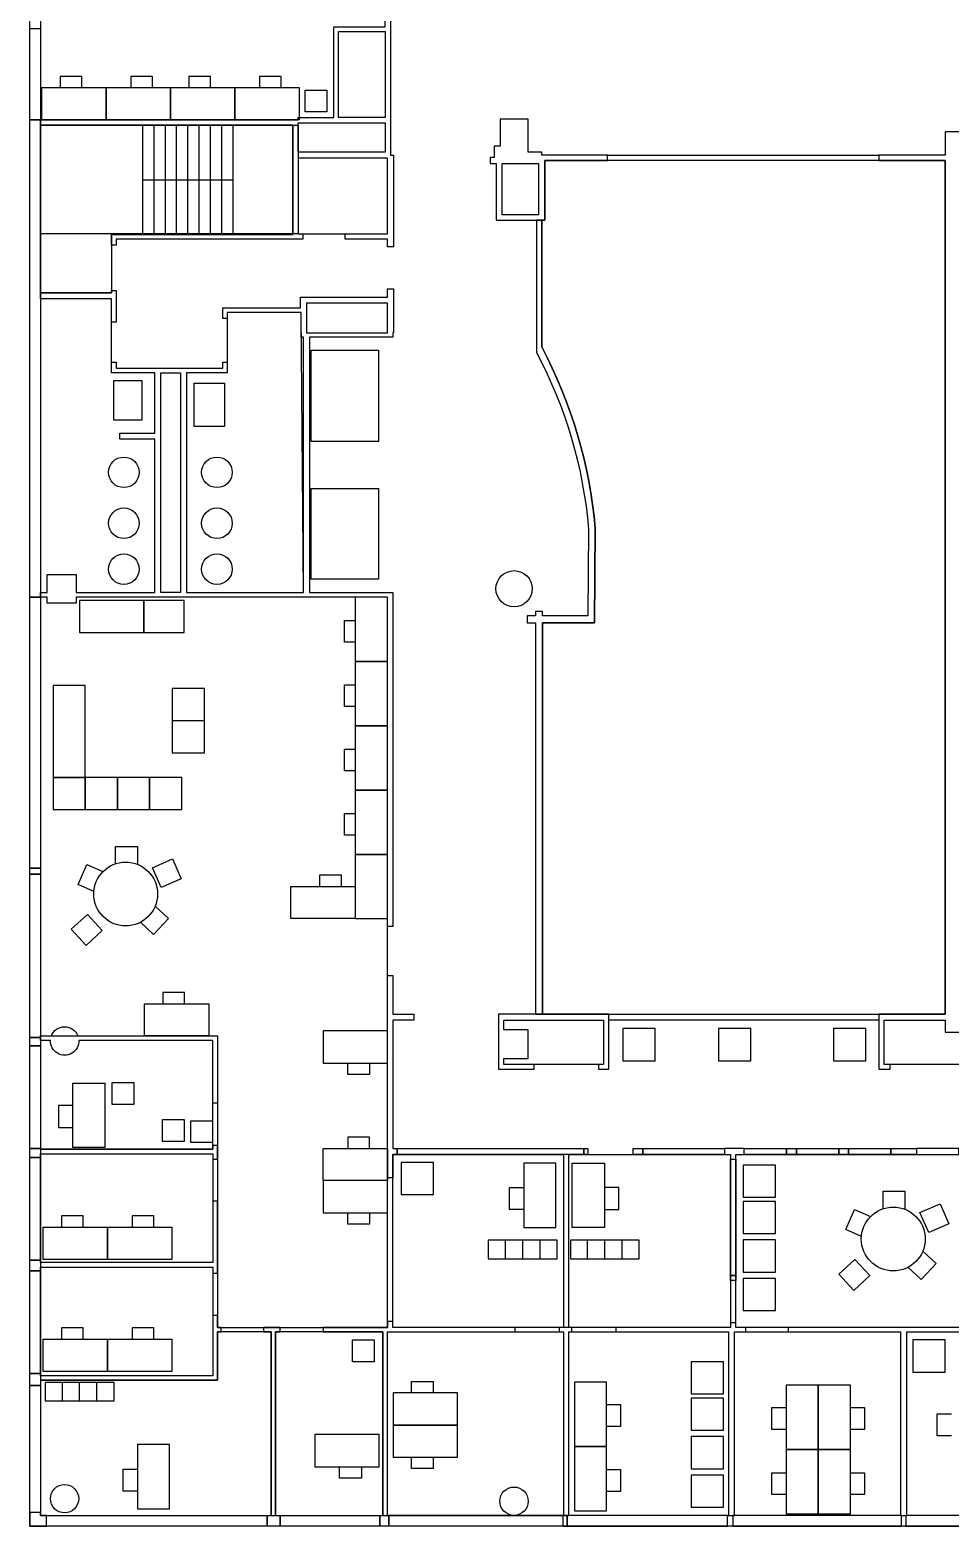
# Model space of a CAD drawing. Extents: x -199 to 9291, y -8332 to -2424.
# Drawn here: x -199 to 1780, y -8332 to -5112 of the extents above; entities that cross this region are included whole.
import ezdxf

# ---------------------------------------------------------------- set-up
doc = ezdxf.new("R2010")
doc.units = 0
for name, color, linetype in [('0_VOID', 7, 'CONTINUOUS'), ('CHAIR', 142, 'CONTINUOUS'), ('ELEVATORS_PRIMARY', 222, 'CONTINUOUS'), ('ENTRANCE', 30, 'CONTINUOUS'), ('FLOOR', 3, 'CONTINUOUS'), ('FURNITURE', 2, 'CONTINUOUS'), ('OFFICES', 1, 'CONTINUOUS'), ('STAIRS', 2, 'CONTINUOUS'), ('TOILETS', 40, 'CONTINUOUS'), ('WALLS', 6, 'CONTINUOUS')]:
    doc.layers.add(name, color=color, linetype=linetype)

msp = doc.modelspace()

# ---------------------------------------------------------------- linework, layer by layer
at = {"layer": '0_VOID'}
for points in [[(464.4, -5115.1), (565.2, -5115.1), (565.2, -5300.4), (464.4, -5300.4)], [(565.2, -5375.2), (378.2, -5375.2), (378.2, -5311.8), (565.2, -5311.8)], [(378.2, -5550.8), (570, -5550.8), (570, -5388.2), (378.2, -5388.2)], [(396.1, -5763.7), (570, -5763.7), (570, -5700.3), (396.1, -5700.3)], [(82.4, -5849.9), (124.6, -5849.9), (124.6, -6322.9), (82.4, -6322.9)], [(1035, -7338.9), (820.4, -7338.9), (820.4, -7325.9), (872.4, -7325.9), (872.4, -7264.1), (820.4, -7264.1), (820.4, -7243), (1035, -7243)], [(1800.6, -7338.9), (1638.1, -7338.9), (1638.1, -7243), (1769.7, -7243), (1769.7, -7269), (1800.6, -7269)]]:
    msp.add_lwpolyline(points, close=True, dxfattribs=at)
msp.add_lwpolyline([(1769.7, -5393.1), (1626.7, -5393.1), (1043.1, -5393.1), (908.2, -5393.1), (908.2, -5521.5), (901.7, -5521.5), (901.7, -5794, -0.100693), (1017.1, -6184.7), (1015.5, -6387.9), (903.3, -6387.9), (903.3, -7230), (1046.3, -7230), (1626.7, -7230), (1769.7, -7230)], format="xyb", close=True, dxfattribs=at)
at = {"layer": 'CHAIR'}
for points in [[(-87.1, -5211.8), (-134.1, -5211.8), (-134.1, -5236.1)], [(-87.1, -5236.1), (-87.1, -5211.8)], [(64.9, -5211.8), (17.9, -5211.8), (17.9, -5236.1)], [(64.9, -5236.1), (64.9, -5211.8)], [(189.7, -5211.8), (142.7, -5211.8), (142.7, -5236.1)], [(189.7, -5236.1), (189.7, -5211.8)], [(341.7, -5211.8), (294.7, -5211.8), (294.7, -5236.1)], [(341.7, -5236.1), (341.7, -5211.8)], [(440, -5288.4), (393, -5288.4), (393, -5241.4), (440, -5241.4), (440, -5288.4)], [(477.3, -6429.9), (477.3, -6382.9), (500.8, -6382.9)], [(500.8, -6429.9), (477.3, -6429.9)], [(-79.8, -6720.8), (-79.8, -6522.6), (-149, -6522.6), (-149, -6720.8), (-79.8, -6720.8)], [(-79.8, -6720.8), (-79.8, -6522.6), (-149, -6522.6), (-149, -6720.8), (-79.8, -6720.8)], [(176.2, -6598.3), (176.2, -6529.1), (107, -6529.1), (107, -6598.3), (176.2, -6598.3)], [(477.3, -6568.4), (477.3, -6521.4), (500.8, -6521.4)], [(500.8, -6568.4), (477.3, -6568.4)], [(176.2, -6668), (176.2, -6598.8), (107, -6598.8), (107, -6668), (176.2, -6668)], [(176.2, -6668), (176.2, -6598.8), (107, -6598.8), (107, -6668), (176.2, -6668)], [(477.3, -6706.8), (477.3, -6659.8), (500.8, -6659.8)], [(-79.8, -6790), (-79.8, -6720.8), (-149, -6720.8), (-149, -6790), (-79.8, -6790)], [(-79.8, -6790), (-79.8, -6720.8), (-149, -6720.8), (-149, -6790), (-79.8, -6790)], [(-10.6, -6790), (-10.6, -6720.8), (-79.8, -6720.8), (-79.8, -6790), (-10.6, -6790)], [(-10.6, -6790), (-10.6, -6720.8), (-79.8, -6720.8), (-79.8, -6790), (-10.6, -6790)], [(58.6, -6790), (58.6, -6720.8), (-10.6, -6720.8), (-10.6, -6790), (58.6, -6790)], [(58.6, -6790), (58.6, -6720.8), (-10.6, -6720.8), (-10.6, -6790), (58.6, -6790)], [(127.8, -6790), (127.8, -6720.8), (58.6, -6720.8), (58.6, -6790), (127.8, -6790)], [(127.8, -6790), (127.8, -6720.8), (58.6, -6720.8), (58.6, -6790), (127.8, -6790)], [(500.8, -6706.8), (477.3, -6706.8)], [(477.3, -6845.2), (477.3, -6798.2), (500.8, -6798.2)], [(500.8, -6845.2), (477.3, -6845.2)], [(-14.8, -6906.5), (-14.8, -6869.1), (32.2, -6869.2), (32.2, -6907.8)], [(-61.5, -6966.2), (-95.1, -6951.5), (-76.2, -6908.5), (-42, -6923.5)], [(83.3, -6958), (64.4, -6915), (107.5, -6896.1), (126.3, -6939.2), (83.3, -6958)], [(471.1, -6931.3), (424.1, -6931.3), (424.1, -6955.5)], [(471.1, -6955.5), (471.1, -6931.3)], [(-75.4, -7015.9), (-43.5, -7050.5), (-78.1, -7082.3), (-109.9, -7047.7), (-75.4, -7015.9)], [(70.4, -6998), (99, -7024.4), (67.1, -7059), (38.6, -7032.6)], [(133.6, -7183.7), (86.6, -7183.7), (86.6, -7207.9)], [(133.6, -7207.9), (133.6, -7183.7)], [(531.5, -7359.9), (484.5, -7359.9), (484.5, -7335.7)], [(531.5, -7335.7), (531.5, -7359.9)], [(24.9, -7424.5), (-22, -7424.5), (-22, -7377.5), (24.9, -7377.5), (24.9, -7424.5)], [(-106.9, -7427.1), (-137.2, -7427.1), (-137.2, -7474.1)], [(133, -7504.2), (86, -7504.2), (86, -7457.2), (133, -7457.2), (133, -7504.2)], [(194, -7506.6), (147, -7506.6), (147, -7459.6), (194, -7459.6), (194, -7506.6)], [(-137.2, -7474.1), (-106.9, -7474.1)], [(531.5, -7495.1), (484.5, -7495.1), (484.5, -7519.4)], [(531.5, -7519.4), (531.5, -7495.1)], [(863.1, -7650.7), (832.5, -7650.7), (832.5, -7603.7), (863.1, -7603.7)], [(1036.8, -7650.7), (1067.4, -7650.7), (1067.4, -7603.7), (1036.8, -7603.7)], [(1636.1, -7649), (1636.1, -7611.6), (1683.1, -7611.6), (1683.1, -7650.3)], [(531.5, -7682), (484.5, -7682), (484.5, -7657.8)], [(531.5, -7657.8), (531.5, -7682)], [(1589.4, -7708.7), (1555.8, -7694), (1574.7, -7650.9), (1608.9, -7666)], [(1734.2, -7700.5), (1715.3, -7657.4), (1758.4, -7638.6), (1777.2, -7681.7), (1734.2, -7700.5)], [(-84.2, -7664.6), (-131.2, -7664.6), (-131.2, -7688.9)], [(-84.2, -7688.9), (-84.2, -7664.6)], [(67.8, -7664.6), (20.8, -7664.6), (20.8, -7688.9)], [(67.8, -7688.9), (67.8, -7664.6)], [(1575.5, -7758.4), (1607.4, -7792.9), (1572.8, -7824.8), (1541, -7790.2), (1575.5, -7758.4)], [(1721.3, -7740.5), (1749.9, -7766.9), (1718, -7801.4), (1689.5, -7775.1)], [(-84.2, -7905.7), (-131.2, -7905.7), (-131.2, -7929.9)], [(-84.2, -7929.9), (-84.2, -7905.7)], [(67.8, -7905.7), (20.8, -7905.7), (20.8, -7929.9)], [(67.8, -7929.9), (67.8, -7905.7)], [(541.5, -7978.5), (494.5, -7978.5), (494.5, -7931.5), (541.5, -7931.5), (541.5, -7978.5)], [(-166.2, -8062.4), (-17.9, -8062.4), (-17.9, -8022.8), (-166.2, -8022.8), (-166.2, -8062.4)], [(-129.1, -8062.4), (-129.1, -8022.8)], [(-129.1, -8062.4), (-129.1, -8022.8)], [(-92, -8062.4), (-92, -8022.8)], [(-92, -8062.4), (-92, -8022.8)], [(-54.9, -8062.4), (-54.9, -8022.8)], [(-54.9, -8062.4), (-54.9, -8022.8)], [(621.4, -8045.4), (621.4, -8021.2), (668.4, -8021.2), (668.4, -8045.4)], [(1041.3, -8070.5), (1071.3, -8070.5), (1071.3, -8117.5)], [(1427.4, -8124.2), (1396.8, -8124.2), (1396.8, -8077.2), (1427.4, -8077.2)], [(1565.8, -8077.2), (1595.8, -8077.2), (1595.8, -8124.2)], [(1782.8, -8137.8), (1752.2, -8137.8), (1752.2, -8090.8), (1782.8, -8090.8)], [(1071.3, -8117.5), (1041.3, -8117.5)], [(1595.8, -8124.2), (1565.8, -8124.2)], [(32.1, -8256.7), (1.5, -8256.7), (1.5, -8209.7), (32.1, -8209.7)], [(513.9, -8228.8), (466.9, -8228.8), (466.9, -8204.6)], [(513.9, -8204.6), (513.9, -8228.8)], [(668.4, -8208.1), (621.4, -8208.1), (621.4, -8183.8)], [(668.4, -8183.8), (668.4, -8208.1)], [(1041.3, -8210.5), (1071.3, -8210.5), (1071.3, -8257.5)], [(1427.4, -8264.2), (1396.8, -8264.2), (1396.8, -8217.2), (1427.4, -8217.2)], [(1565.8, -8217.2), (1595.8, -8217.2), (1595.8, -8264.2)], [(1071.3, -8257.5), (1041.3, -8257.5)], [(1595.8, -8264.2), (1565.8, -8264.2)]]:
    msp.add_lwpolyline(points, dxfattribs=at)
at = {"layer": 'ELEVATORS_PRIMARY'}
for points in [[(405.9, -5801.1), (550.5, -5801.1), (550.5, -5997.8), (405.9, -5997.8)], [(550.5, -6293.7), (405.9, -6293.7), (405.9, -6098.6), (550.5, -6098.6)]]:
    msp.add_lwpolyline(points, close=True, dxfattribs=at)
at = {"layer": 'ENTRANCE'}
for points in [[(-176.1, -5316.7), (378.2, -5316.7), (378.2, -5550.8), (-176.1, -5550.8)], [(405.9, -5801.1), (550.5, -5801.1), (550.5, -5997.8), (405.9, -5997.8)], [(550.5, -6293.7), (405.9, -6293.7), (405.9, -6098.6), (550.5, -6098.6)]]:
    msp.add_lwpolyline(points, close=True, dxfattribs=at)
at = {"layer": 'FLOOR'}
msp.add_lwpolyline([(-198.9, -3331.8), (4799.9, -3331.8), (4799.9, -3489.5), (5206.3, -3489.5), (5206.3, -2423.9), (9290.6, -2423.9), (9290.6, -8215.1), (5206.3, -8215.1), (5206.3, -7820.1), (4799.9, -7820.1), (4799.9, -8332.2), (-198.9, -8332.2)], close=True, dxfattribs=at)
at = {"layer": 'FURNITURE'}
for points in [[(-35, -5236.1), (-35, -5305.3), (-173.4, -5305.3), (-173.4, -5236.1), (-35, -5236.1)], [(-35, -5236.1), (-35, -5305.3), (-173.4, -5305.3), (-173.4, -5236.1), (-35, -5236.1)], [(103.4, -5236.1), (103.4, -5305.3), (-35, -5305.3), (-35, -5236.1), (103.4, -5236.1)], [(103.4, -5236.1), (103.4, -5305.3), (-35, -5305.3), (-35, -5236.1), (103.4, -5236.1)], [(241.8, -5236.1), (241.8, -5305.3), (103.4, -5305.3), (103.4, -5236.1), (241.8, -5236.1)], [(241.8, -5236.1), (241.8, -5305.3), (103.4, -5305.3), (103.4, -5236.1), (241.8, -5236.1)], [(380.2, -5236.1), (380.2, -5305.3), (241.8, -5305.3), (241.8, -5236.1), (380.2, -5236.1)], [(380.2, -5236.1), (380.2, -5305.3), (241.8, -5305.3), (241.8, -5236.1), (380.2, -5236.1)], [(46.1, -6409), (46.1, -6339.8), (-92.3, -6339.8), (-92.3, -6409), (46.1, -6409)], [(46.1, -6409), (46.1, -6339.8), (-92.3, -6339.8), (-92.3, -6409), (46.1, -6409)], [(46.1, -6339.8), (46.1, -6409), (132.7, -6409), (132.7, -6339.8), (46.1, -6339.8)], [(46.1, -6339.8), (46.1, -6409), (132.7, -6409), (132.7, -6339.8), (46.1, -6339.8)], [(500.8, -6471.1), (570, -6471.1), (570, -6332.7), (500.8, -6332.7), (500.8, -6471.1)], [(500.8, -6471.1), (570, -6471.1), (570, -6332.7), (500.8, -6332.7), (500.8, -6471.1)], [(500.8, -6609.5), (570, -6609.5), (570, -6471.1), (500.8, -6471.1), (500.8, -6609.5)], [(500.8, -6609.5), (570, -6609.5), (570, -6471.1), (500.8, -6471.1), (500.8, -6609.5)], [(500.8, -6747.9), (570, -6747.9), (570, -6609.5), (500.8, -6609.5), (500.8, -6747.9)], [(500.8, -6747.9), (570, -6747.9), (570, -6609.5), (500.8, -6609.5), (500.8, -6747.9)], [(500.8, -6886.3), (570, -6886.3), (570, -6747.9), (500.8, -6747.9), (500.8, -6886.3)], [(500.8, -6886.3), (570, -6886.3), (570, -6747.9), (500.8, -6747.9), (500.8, -6886.3)], [(500.8, -7024.7), (570, -7024.7), (570, -6886.3), (500.8, -6886.3), (500.8, -7024.7)], [(500.8, -7024.7), (570, -7024.7), (570, -6886.3), (500.8, -6886.3), (500.8, -7024.7)], [(500.8, -6955.5), (500.8, -7024.7), (362.4, -7024.7), (362.4, -6955.5), (500.8, -6955.5)], [(500.8, -6955.5), (500.8, -7024.7), (362.4, -7024.7), (362.4, -6955.5), (500.8, -6955.5)], [(185.7, -7207.9), (185.7, -7277.1), (47.3, -7277.1), (47.3, -7207.9), (185.7, -7207.9)], [(185.7, -7207.9), (185.7, -7277.1), (47.3, -7277.1), (47.3, -7207.9), (185.7, -7207.9)], [(570, -7335.7), (570, -7266.5), (431.6, -7266.5), (431.6, -7335.7), (570, -7335.7)], [(570, -7335.7), (570, -7266.5), (431.6, -7266.5), (431.6, -7335.7), (570, -7335.7)], [(1145.6, -7330.5), (1145.6, -7261.2), (1076.4, -7261.2), (1076.4, -7330.5), (1145.6, -7330.5)], [(1351.5, -7330.5), (1351.5, -7261.2), (1282.3, -7261.2), (1282.3, -7330.5), (1351.5, -7330.5)], [(1598.6, -7330.5), (1598.6, -7261.2), (1529.4, -7261.2), (1529.4, -7330.5), (1598.6, -7330.5)], [(-106.9, -7378.7), (-37.7, -7378.7), (-37.7, -7517.1), (-106.9, -7517.1), (-106.9, -7378.7)], [(570, -7519.4), (570, -7588.6), (431.6, -7588.6), (431.6, -7519.4), (570, -7519.4)], [(570, -7519.4), (570, -7588.6), (431.6, -7588.6), (431.6, -7519.4), (570, -7519.4)], [(669, -7618.5), (669, -7549.3), (599.8, -7549.3), (599.8, -7618.5), (669, -7618.5)], [(932.3, -7550.9), (863.1, -7550.9), (863.1, -7689.3), (932.3, -7689.3), (932.3, -7550.9)], [(932.3, -7550.9), (863.1, -7550.9), (863.1, -7689.3), (932.3, -7689.3), (932.3, -7550.9)], [(967.6, -7550.9), (1036.8, -7550.9), (1036.8, -7689.3), (967.6, -7689.3), (967.6, -7550.9)], [(967.6, -7550.9), (1036.8, -7550.9), (1036.8, -7689.3), (967.6, -7689.3), (967.6, -7550.9)], [(1404.4, -7624.4), (1404.4, -7555.2), (1335.2, -7555.2), (1335.2, -7624.4), (1404.4, -7624.4)], [(1404.4, -7624.4), (1404.4, -7555.2), (1335.2, -7555.2), (1335.2, -7624.4), (1404.4, -7624.4)], [(570, -7657.8), (570, -7588.6), (431.6, -7588.6), (431.6, -7657.8), (570, -7657.8)], [(570, -7657.8), (570, -7588.6), (431.6, -7588.6), (431.6, -7657.8), (570, -7657.8)], [(1404.4, -7702.7), (1404.4, -7633.5), (1335.2, -7633.5), (1335.2, -7702.7), (1404.4, -7702.7)], [(1404.4, -7702.7), (1404.4, -7633.5), (1335.2, -7633.5), (1335.2, -7702.7), (1404.4, -7702.7)], [(-32.1, -7688.9), (-32.1, -7758.1), (-170.5, -7758.1), (-170.5, -7688.9), (-32.1, -7688.9)], [(-32.1, -7688.9), (-32.1, -7758.1), (-170.5, -7758.1), (-170.5, -7688.9), (-32.1, -7688.9)], [(106.3, -7688.9), (106.3, -7758.1), (-32.1, -7758.1), (-32.1, -7688.9), (106.3, -7688.9)], [(106.3, -7688.9), (106.3, -7758.1), (-32.1, -7758.1), (-32.1, -7688.9), (106.3, -7688.9)], [(786.9, -7756.6), (935.2, -7756.6), (935.2, -7717.1), (786.9, -7717.1), (786.9, -7756.6)], [(824, -7756.6), (824, -7717.1)], [(824, -7756.6), (824, -7717.1)], [(861.1, -7756.6), (861.1, -7717.1)], [(861.1, -7756.6), (861.1, -7717.1)], [(898.2, -7756.6), (898.2, -7717.1)], [(898.2, -7756.6), (898.2, -7717.1)], [(963.4, -7756.6), (1111.7, -7756.6), (1111.7, -7717.1), (963.4, -7717.1), (963.4, -7756.6)], [(1000.5, -7756.6), (1000.5, -7717.1)], [(1000.5, -7756.6), (1000.5, -7717.1)], [(1037.6, -7756.6), (1037.6, -7717.1)], [(1037.6, -7756.6), (1037.6, -7717.1)], [(1074.7, -7756.6), (1074.7, -7717.1)], [(1074.7, -7756.6), (1074.7, -7717.1)], [(1404.4, -7785.6), (1404.4, -7716.4), (1335.2, -7716.4), (1335.2, -7785.6), (1404.4, -7785.6)], [(1404.4, -7785.6), (1404.4, -7716.4), (1335.2, -7716.4), (1335.2, -7785.6), (1404.4, -7785.6)], [(1404.4, -7868.5), (1404.4, -7799.3), (1335.2, -7799.3), (1335.2, -7868.5), (1404.4, -7868.5)], [(1404.4, -7868.5), (1404.4, -7799.3), (1335.2, -7799.3), (1335.2, -7868.5), (1404.4, -7868.5)], [(-32.1, -7929.9), (-32.1, -7999.1), (-170.5, -7999.1), (-170.5, -7929.9), (-32.1, -7929.9)], [(-32.1, -7929.9), (-32.1, -7999.1), (-170.5, -7999.1), (-170.5, -7929.9), (-32.1, -7929.9)], [(106.3, -7929.9), (106.3, -7999.1), (-32.1, -7999.1), (-32.1, -7929.9), (106.3, -7929.9)], [(106.3, -7929.9), (106.3, -7999.1), (-32.1, -7999.1), (-32.1, -7929.9), (106.3, -7929.9)], [(1769.2, -8000.7), (1769.2, -7931.5), (1700, -7931.5), (1700, -8000.7), (1769.2, -8000.7)], [(1292.6, -8047.8), (1292.6, -7978.5), (1223.4, -7978.5), (1223.4, -8047.8), (1292.6, -8047.8)], [(1292.6, -8047.8), (1292.6, -7978.5), (1223.4, -7978.5), (1223.4, -8047.8), (1292.6, -8047.8)], [(720.5, -8114.6), (720.5, -8045.4), (582.1, -8045.4), (582.1, -8114.6), (720.5, -8114.6)], [(720.5, -8114.6), (720.5, -8045.4), (582.1, -8045.4), (582.1, -8114.6), (720.5, -8114.6)], [(1041.3, -8022.3), (972.1, -8022.3), (972.1, -8160.7), (1041.3, -8160.7), (1041.3, -8022.3)], [(1041.3, -8022.3), (972.1, -8022.3), (972.1, -8160.7), (1041.3, -8160.7), (1041.3, -8022.3)], [(1496.6, -8029), (1427.4, -8029), (1427.4, -8167.4), (1496.6, -8167.4), (1496.6, -8029)], [(1496.6, -8029), (1427.4, -8029), (1427.4, -8167.4), (1496.6, -8167.4), (1496.6, -8029)], [(1565.8, -8029), (1496.6, -8029), (1496.6, -8167.4), (1565.8, -8167.4), (1565.8, -8029)], [(1565.8, -8029), (1496.6, -8029), (1496.6, -8167.4), (1565.8, -8167.4), (1565.8, -8029)], [(1292.6, -8126), (1292.6, -8056.8), (1223.4, -8056.8), (1223.4, -8126), (1292.6, -8126)], [(1292.6, -8126), (1292.6, -8056.8), (1223.4, -8056.8), (1223.4, -8126), (1292.6, -8126)], [(720.5, -8183.8), (720.5, -8114.6), (582.1, -8114.6), (582.1, -8183.8), (720.5, -8183.8)], [(720.5, -8183.8), (720.5, -8114.6), (582.1, -8114.6), (582.1, -8183.8), (720.5, -8183.8)], [(552.4, -8204.6), (552.4, -8135.4), (414, -8135.4), (414, -8204.6), (552.4, -8204.6)], [(552.4, -8204.6), (552.4, -8135.4), (414, -8135.4), (414, -8204.6), (552.4, -8204.6)], [(1292.6, -8208.9), (1292.6, -8139.7), (1223.4, -8139.7), (1223.4, -8208.9), (1292.6, -8208.9)], [(1292.6, -8208.9), (1292.6, -8139.7), (1223.4, -8139.7), (1223.4, -8208.9), (1292.6, -8208.9)], [(101.3, -8156.9), (32.1, -8156.9), (32.1, -8295.3), (101.3, -8295.3), (101.3, -8156.9)], [(101.3, -8156.9), (32.1, -8156.9), (32.1, -8295.3), (101.3, -8295.3), (101.3, -8156.9)], [(1041.3, -8160.7), (972.1, -8160.7), (972.1, -8299.1), (1041.3, -8299.1), (1041.3, -8160.7)], [(1041.3, -8160.7), (972.1, -8160.7), (972.1, -8299.1), (1041.3, -8299.1), (1041.3, -8160.7)], [(1496.6, -8167.4), (1427.4, -8167.4), (1427.4, -8305.8), (1496.6, -8305.8), (1496.6, -8167.4)], [(1496.6, -8167.4), (1427.4, -8167.4), (1427.4, -8305.8), (1496.6, -8305.8), (1496.6, -8167.4)], [(1565.8, -8167.4), (1496.6, -8167.4), (1496.6, -8305.8), (1565.8, -8305.8), (1565.8, -8167.4)], [(1565.8, -8167.4), (1496.6, -8167.4), (1496.6, -8305.8), (1565.8, -8305.8), (1565.8, -8167.4)], [(1292.6, -8291.8), (1292.6, -8222.6), (1223.4, -8222.6), (1223.4, -8291.8), (1292.6, -8291.8)], [(1292.6, -8291.8), (1292.6, -8222.6), (1223.4, -8222.6), (1223.4, -8291.8), (1292.6, -8291.8)]]:
    msp.add_lwpolyline(points, dxfattribs=at)
for centre in [(7, -6971.7), (1657.9, -7714.2)]:
    msp.add_circle(centre, 68.7, dxfattribs=at)
at = {"layer": 'OFFICES'}
for points in [[(565.2, -4960.7), (558.7, -4960.7), (466, -4960.7), (241.7, -4960.7), (-176.1, -4960.7), (-176.1, -5092.3), (-176.1, -5108.6), (-176.1, -5305.3), (378.2, -5305.3), (378.2, -5300.4), (454.6, -5300.4), (454.6, -5105.3), (565.2, -5105.3)], [(570, -7904.6), (570, -6332.7), (-99.7, -6332.7), (-99.7, -6345.7), (-161.5, -6345.7), (-161.5, -6332.7), (-176.1, -6332.7), (-176.1, -7277.1), (-152.8, -7277.1), (204.3, -7277.1), (204.3, -7904.6)], [(194.5, -7764.8), (-176.1, -7764.8), (-176.1, -7530.7), (194.5, -7530.7)], [(948.8, -7904.6), (581.4, -7904.6), (581.4, -7532.4), (948.8, -7532.4)], [(1308.1, -7904.6), (960.2, -7904.6), (960.2, -7532.4), (1308.1, -7532.4)], [(2029.8, -7904.6), (1319.4, -7904.6), (1319.4, -7532.4), (2029.8, -7532.4)], [(-176.1, -7774.6), (194.5, -7774.6), (194.5, -8008.7), (-176.1, -8008.7)], [(319.7, -7914.4), (204.3, -7914.4), (204.3, -8018.4), (-176.1, -8018.4), (-176.1, -8309.4), (319.7, -8309.4)], [(560.3, -7914.4), (329.5, -7914.4), (329.5, -8309.4), (560.3, -8309.4)], [(948.8, -8309.4), (570, -8309.4), (570, -7914.4), (948.8, -7914.4)], [(960.2, -7914.4), (1303.2, -7914.4), (1303.2, -8309.4), (960.2, -8309.4)], [(1673.8, -8309.4), (1316.2, -8309.4), (1316.2, -7914.4), (1673.8, -7914.4)], [(1686.8, -7914.4), (2031.5, -7914.4), (2031.5, -8309.4), (1686.8, -8309.4)]]:
    msp.add_lwpolyline(points, close=True, dxfattribs=at)
msp.add_lwpolyline([(194.5, -7421.8), (194.5, -7286.9), (-93.9, -7286.9, -1.041042), (-154.8, -7286.9), (-176.1, -7286.9), (-176.1, -7298.3), (-176.1, -7519.4), (-176.1, -7521), (194.5, -7521), (194.5, -7512.9)], format="xyb", close=True, dxfattribs=at)
at = {"layer": 'STAIRS'}
for p, q in [((43.9, -5552.4), (43.9, -5316.7)), ((68.1, -5552.4), (68.1, -5316.7)), ((92.4, -5552.4), (92.4, -5316.7)), ((116.6, -5552.4), (116.6, -5316.7)), ((140.9, -5552.4), (140.9, -5316.7)), ((165.1, -5552.4), (165.1, -5316.7)), ((189.4, -5552.4), (189.4, -5316.7)), ((213.7, -5552.4), (213.7, -5316.7)), ((237.9, -5552.4), (237.9, -5316.7)), ((43.9, -5434.5), (237.9, -5434.5))]:
    msp.add_line(p, q, dxfattribs=at)
msp.add_lwpolyline([(-23.3, -5677.6), (-176.1, -5677.6), (-176.1, -5316.7), (366.8, -5316.7), (366.8, -5552.4), (-23.3, -5552.4)], close=True, dxfattribs=at)
msp.add_lwpolyline([(-23.3, -5677.6), (-176.1, -5677.6), (-176.1, -5316.7), (366.8, -5316.7), (366.8, -5552.4), (-23.3, -5552.4)], close=True, dxfattribs=at)
at = {"layer": 'TOILETS'}
for points in [[(-176.1, -5690.6), (-176.1, -6322.9), (-161.5, -6322.9), (-161.5, -6283.9), (-99.7, -6283.9), (-99.7, -6322.9), (69.4, -6322.9), (69.4, -5992.9), (-5.4, -5992.9), (-5.4, -5979.9), (69.4, -5979.9), (69.4, -5849.9), (-23.3, -5849.9), (-23.3, -5690.6)], [(-176.1, -5690.6), (-176.1, -6322.9), (-161.5, -6322.9), (-161.5, -6283.9), (-99.7, -6283.9), (-99.7, -6322.9), (69.4, -6322.9), (69.4, -5992.9), (-5.4, -5992.9), (-5.4, -5979.9), (69.4, -5979.9), (69.4, -5849.9), (-23.3, -5849.9), (-23.3, -5690.6)], [(225.4, -5719.8), (225.4, -5849.9), (137.6, -5849.9), (137.6, -6322.9), (389.6, -6322.9), (384.7, -5719.8)], [(225.4, -5719.8), (225.4, -5849.9), (137.6, -5849.9), (137.6, -6322.9), (389.6, -6322.9), (384.7, -5719.8)], [(-18.8, -5866.7), (41.5, -5866.7), (41.5, -5951.7), (-18.8, -5951.7)], [(154, -5872.2), (219.8, -5872.2), (219.8, -5965.4), (154, -5965.4)]]:
    msp.add_lwpolyline(points, close=True, dxfattribs=at)
for centre in [(3.1, -6064.1), (203.3, -6064.1), (3.1, -6173.7), (203.3, -6173.7), (3.1, -6272.4), (203.3, -6272.4)]:
    msp.add_circle(centre, 32.9, dxfattribs=at)
at = {"layer": 'WALLS'}
for points in [[(576.5, -4950.9), (576.5, -5381.7), (583.1, -5381.7), (583.1, -5386.6), (583.1, -5578.4), (570, -5578.4), (570, -5562.1), (479, -5562.1), (479, -5550.8), (570, -5550.8), (570, -5388.2), (378.2, -5388.2), (378.2, -5550.8), (388, -5550.8), (388, -5562.1), (-13.5, -5562.1), (-13.5, -5575.1), (-23.3, -5575.1), (-23.3, -5552.4), (366.8, -5552.4), (366.8, -5316.7), (-176.1, -5316.7), (-176.1, -5305.3), (378.2, -5305.3), (378.2, -5300.4), (454.6, -5300.4), (454.6, -5105.3)], [(2195.6, -5331.3), (1769.7, -5331.3), (1769.7, -5381.7), (1626.7, -5381.7), (1626.7, -5393.1), (1769.7, -5393.1), (1769.7, -7230), (1626.7, -7230), (1626.7, -7348.7), (1651.1, -7348.7), (1651.1, -7338.9), (1638.1, -7338.9), (1638.1, -7243), (1769.7, -7243), (1769.7, -7269), (1800.6, -7269)], [(-176.1, -6332.7), (-176.1, -6322.9), (-161.5, -6322.9), (-161.5, -6283.9), (-99.7, -6283.9), (-99.7, -6322.9), (69.4, -6322.9), (69.4, -5992.9), (-5.4, -5992.9), (-5.4, -5979.9), (69.4, -5979.9), (69.4, -5849.9), (-23.3, -5849.9), (-23.3, -5827.1), (-13.5, -5827.1), (-13.5, -5840.1), (215.7, -5840.1), (215.7, -5827.1), (225.4, -5827.1), (225.4, -5849.9), (137.6, -5849.9), (137.6, -6322.9), (389.6, -6322.9), (389.6, -5773.5), (384.7, -5773.5), (384.7, -5719.8), (225.4, -5719.8), (225.4, -5732.8), (215.7, -5732.8), (215.7, -5710.1), (383.1, -5710.1), (383.1, -5687.3), (570, -5687.3), (570, -5669.4), (583.1, -5669.4), (583.1, -5763.7), (581.4, -5763.7), (581.4, -5773.5), (402.6, -5773.5), (402.6, -6322.9), (581.4, -6322.9), (581.4, -7041.4), (570, -7041.4), (570, -6332.7), (-99.7, -6332.7), (-99.7, -6345.7), (-161.5, -6345.7), (-161.5, -6332.7), (-176.1, -6332.7)]]:
    msp.add_lwpolyline(points, dxfattribs=at)
for points in [[(-198.9, -5108.6), (-176.1, -5108.6), (-176.1, -5305.3), (-198.9, -5305.3)], [(464.4, -5115.1), (565.2, -5115.1), (565.2, -5300.4), (464.4, -5300.4)], [(-198.9, -5305.3), (-176.1, -5305.3), (-176.1, -6332.7), (-198.9, -6332.7)], [(378.2, -5311.8), (565.2, -5311.8), (565.2, -5375.2), (378.2, -5375.2)], [(812.3, -5303.7), (812.3, -5362.2), (799.3, -5362.2), (799.3, -5386.6), (791.1, -5386.6), (791.1, -5399.6), (804.1, -5399.6), (804.1, -5521.5), (908.2, -5521.5), (908.2, -5393.1), (1043.1, -5393.1), (1043.1, -5381.7), (901.7, -5381.7), (901.7, -5375.2), (872.4, -5375.2), (872.4, -5303.7)], [(817.1, -5399.6), (895.2, -5399.6), (895.2, -5510.1), (817.1, -5510.1)], [(1043.1, -5381.7), (1626.7, -5381.7), (1626.7, -5393.1), (1043.1, -5393.1)], [(-176.1, -5677.6), (-23.3, -5677.6), (-23.3, -5672.7), (-13.5, -5672.7), (-13.5, -5740.9), (-23.3, -5740.9), (-23.3, -5690.6), (-176.1, -5690.6)], [(396.1, -5763.7), (570, -5763.7), (570, -5700.3), (396.1, -5700.3)], [(82.4, -5849.9), (124.6, -5849.9), (124.6, -6322.9), (82.4, -6322.9)], [(-198.9, -6332.7), (-176.1, -6332.7), (-176.1, -6916.3), (-198.9, -6916.3)], [(-198.9, -6916.3), (-176.1, -6916.3), (-176.1, -6929.3), (-198.9, -6929.3)], [(-198.9, -6929.3), (-176.1, -6929.3), (-176.1, -7280.4), (-198.9, -7280.4)], [(570, -7147.1), (581.4, -7147.1), (581.4, -7230), (626.9, -7230), (626.9, -7243), (581.4, -7243), (581.4, -7519.4), (591.2, -7519.4), (591.2, -7532.4), (581.4, -7532.4), (581.4, -7582.8), (570, -7582.8)], [(885.4, -7348.7), (885.4, -7338.9), (820.4, -7338.9), (820.4, -7325.9), (872.4, -7325.9), (872.4, -7264.1), (820.4, -7264.1), (820.4, -7243), (1035, -7243), (1035, -7338.9), (1023.6, -7338.9), (1023.6, -7348.7), (1046.3, -7348.7), (1046.3, -7230), (903.3, -7230), (809, -7230), (809, -7348.7)], [(1626.7, -7243), (1046.3, -7243), (1046.3, -7230), (1626.7, -7230)], [(-176.1, -7298.3), (-198.9, -7298.3), (-198.9, -7280.4), (-176.1, -7280.4)], [(-198.9, -7298.3), (-176.1, -7298.3), (-176.1, -7519.4), (-198.9, -7519.4)], [(-198.9, -7519.4), (-176.1, -7519.4), (-176.1, -7538.9), (-198.9, -7538.9)], [(-176.1, -7530.7), (194.5, -7530.7), (194.5, -7542.1), (204.3, -7542.1), (204.3, -7512.9), (194.5, -7512.9), (194.5, -7521), (-176.1, -7521)], [(992.7, -7532.4), (591.2, -7532.4), (591.2, -7519.4), (992.7, -7519.4)], [(1000.8, -7532.4), (992.7, -7532.4), (992.7, -7519.4), (1000.8, -7519.4)], [(1098.4, -7519.4), (1119.5, -7519.4), (1119.5, -7532.4), (1098.4, -7532.4)], [(1295.1, -7532.4), (1119.5, -7532.4), (1119.5, -7519.4), (1295.1, -7519.4)], [(1295.1, -7519.4), (1295.1, -7532.4), (1308.1, -7532.4), (1308.1, -7542.1), (1319.4, -7542.1), (1319.4, -7532.4), (1337.3, -7532.4), (1337.3, -7519.4)], [(1428.4, -7532.4), (1337.3, -7532.4), (1337.3, -7519.4), (1428.4, -7519.4)], [(1428.4, -7519.4), (1449.5, -7519.4), (1449.5, -7532.4), (1428.4, -7532.4)], [(1540.5, -7532.4), (1449.5, -7532.4), (1449.5, -7519.4), (1540.5, -7519.4)], [(1540.5, -7519.4), (1561.7, -7519.4), (1561.7, -7532.4), (1540.5, -7532.4)], [(1561.7, -7519.4), (1652.7, -7519.4), (1652.7, -7532.4), (1561.7, -7532.4)], [(1652.7, -7519.4), (1708, -7519.4), (1708, -7532.4), (1652.7, -7532.4)], [(1708, -7532.4), (1799, -7532.4), (1799, -7519.4), (1708, -7519.4)], [(-198.9, -7538.9), (-176.1, -7538.9), (-176.1, -7759.9), (-198.9, -7759.9)], [(1319.4, -7792.5), (1308.1, -7792.5), (1308.1, -7542.1), (1319.4, -7542.1)], [(-176.1, -7774.6), (194.5, -7774.6), (194.5, -7787.6), (204.3, -7787.6), (204.3, -7633.1), (194.5, -7633.1), (194.5, -7764.8), (-176.1, -7764.8)], [(-176.1, -7782.7), (-198.9, -7782.7), (-198.9, -7759.9), (-176.1, -7759.9)], [(-198.9, -7782.7), (-176.1, -7782.7), (-176.1, -8003.8), (-198.9, -8003.8)], [(1308.1, -7792.5), (1319.4, -7792.5), (1319.4, -7803.8), (1308.1, -7803.8)], [(-176.1, -8018.4), (204.3, -8018.4), (204.3, -7914.4), (212.4, -7914.4), (212.4, -7904.6), (204.3, -7904.6), (204.3, -7878.6), (194.5, -7878.6), (194.5, -8008.7), (-176.1, -8008.7)], [(303.4, -7904.6), (303.4, -7914.4), (319.7, -7914.4), (319.7, -8309.4), (329.5, -8309.4), (329.5, -7914.4), (339.2, -7914.4), (339.2, -7904.6)], [(431.9, -7904.6), (431.9, -7914.4), (560.3, -7914.4), (560.3, -8309.4), (570, -8309.4), (570, -7914.4), (844.8, -7914.4), (844.8, -7904.6), (581.4, -7904.6), (581.4, -7891.6), (570, -7891.6), (570, -7904.6)], [(939.1, -7904.6), (939.1, -7914.4), (948.8, -7914.4), (948.8, -8309.4), (960.2, -8309.4), (960.2, -7914.4), (966.7, -7914.4), (966.7, -7904.6)], [(1061, -7904.6), (1061, -7914.4), (1303.2, -7914.4), (1303.2, -8309.4), (1316.2, -8309.4), (1316.2, -7914.4), (1340.6, -7914.4), (1340.6, -7904.6), (1319.4, -7904.6), (1319.4, -7894.9), (1308.1, -7894.9), (1308.1, -7904.6)], [(1431.6, -7904.6), (1431.6, -7914.4), (1673.8, -7914.4), (1673.8, -8309.4), (1686.8, -8309.4), (1686.8, -7914.4), (1922.5, -7914.4), (1922.5, -7904.6)], [(-176.1, -8029.8), (-198.9, -8029.8), (-198.9, -8003.8), (-176.1, -8003.8)], [(-198.9, -8029.8), (-176.1, -8029.8), (-176.1, -8302.9), (-198.9, -8302.9)], [(-163.1, -8332.2), (-163.1, -8309.4), (-176.1, -8309.4), (-176.1, -8302.9), (-198.9, -8302.9), (-198.9, -8332.2)], [(-163.1, -8309.4), (311.6, -8309.4), (311.6, -8332.2), (-163.1, -8332.2)], [(311.6, -8309.4), (339.2, -8309.4), (339.2, -8332.2), (311.6, -8332.2)], [(339.2, -8309.4), (553.8, -8309.4), (553.8, -8332.2), (339.2, -8332.2)], [(553.8, -8309.4), (573.3, -8309.4), (573.3, -8332.2), (553.8, -8332.2)], [(573.3, -8309.4), (947.2, -8309.4), (947.2, -8332.2), (573.3, -8332.2)], [(947.2, -8332.2), (956.9, -8332.2), (956.9, -8309.4), (947.2, -8309.4)], [(956.9, -8332.2), (1301.6, -8332.2), (1301.6, -8309.4), (956.9, -8309.4)], [(1312.9, -8332.2), (1301.6, -8332.2), (1301.6, -8309.4), (1312.9, -8309.4)], [(1312.9, -8332.2), (1675.5, -8332.2), (1675.5, -8309.4), (1312.9, -8309.4)], [(1685.2, -8332.2), (1675.5, -8332.2), (1675.5, -8309.4), (1685.2, -8309.4)], [(1685.2, -8332.2), (2031.5, -8332.2), (2031.5, -8309.4), (1685.2, -8309.4)]]:
    msp.add_lwpolyline(points, close=True, dxfattribs=at)
for points in [[(890.3, -5521.5), (890.3, -5806, -0.10213), (1002.5, -6186.4), (1000.8, -6373.3), (903.3, -6373.3), (903.3, -6363.6), (888.7, -6363.6), (888.7, -6373.3), (870.8, -6373.3), (870.8, -6387.9), (888.7, -6387.9), (888.7, -7230), (903.3, -7230), (903.3, -6387.9), (1015.5, -6387.9), (1017.1, -6184.7, 0.100693), (901.7, -5794), (901.7, -5521.5)], [(-95.9, -7277.1), (204.3, -7277.1), (204.3, -7421.8), (194.5, -7421.8), (194.5, -7286.9), (-93.9, -7286.9, -1.041042), (-154.8, -7286.9), (-176.1, -7286.9), (-176.1, -7277.1), (-152.8, -7277.1, -0.685836)]]:
    msp.add_lwpolyline(points, format="xyb", close=True, dxfattribs=at)
for centre, radius in [((842.3, -6314.6), 38.9), ((-124.4, -8273.2), 30.5), ((842.2, -8278.6), 30.5)]:
    msp.add_circle(centre, radius, dxfattribs=at)

doc.saveas('drawing.dxf')
